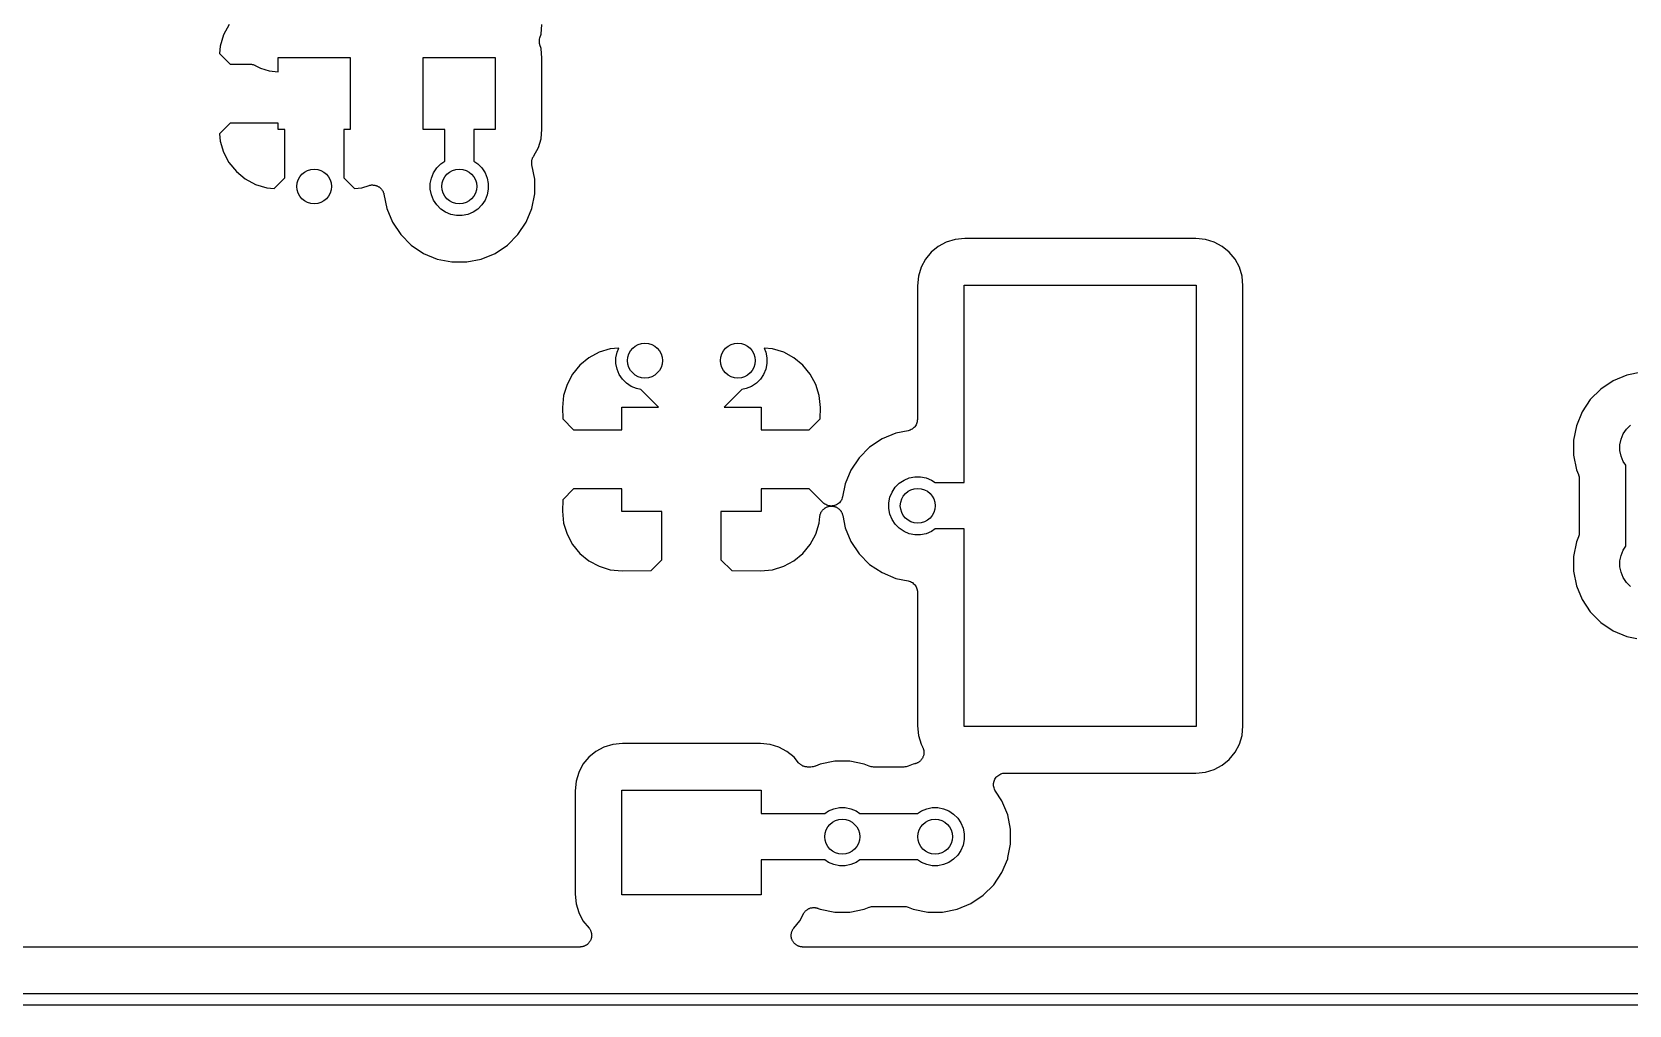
# Model space of a CAD drawing. Extents: x 4.8 to 7.88, y -6.14 to -3.94.
# Drawn here: x 5.78 to 6.322, y -6.144 to -5.814 of the extents above; entities that cross this region are included whole.
import ezdxf

# ---------------------------------------------------------------- set-up
doc = ezdxf.new("R2010")
doc.units = 0
doc.header["$MEASUREMENT"] = 0
doc.layers.add('BLACK', color=7, linetype='CONTINUOUS')

msp = doc.modelspace()

# ---------------------------------------------------------------- linework, layer by layer
at = {"layer": 'BLACK', "linetype": 'CONTINUOUS'}
for p, q in [((5.84709, -5.81124), (5.84521, -5.81475)), ((5.95292, -5.8145), (5.95324, -5.81122)), ((5.84407, -5.81852), (5.84382, -5.82101)), ((5.84521, -5.81475), (5.84407, -5.81852)), ((5.95238, -5.81654), (5.95239, -5.81652)), ((5.95238, -5.8169), (5.95238, -5.81654)), ((5.95238, -5.81726), (5.95238, -5.8169)), ((5.95238, -5.81729), (5.95238, -5.81726)), ((5.95238, -5.81731), (5.95238, -5.81729)), ((5.95245, -5.81766), (5.95238, -5.81731)), ((5.95239, -5.8165), (5.95246, -5.81614)), ((5.95239, -5.81652), (5.95239, -5.8165)), ((5.95252, -5.81802), (5.95245, -5.81766)), ((5.95246, -5.81614), (5.95253, -5.81579)), ((5.95253, -5.81806), (5.95252, -5.81802)), ((5.95253, -5.81579), (5.95292, -5.8145)), ((5.95253, -5.81807), (5.95253, -5.81806)), ((5.95253, -5.81806), (5.95253, -5.81806)), ((5.95253, -5.81806), (5.95253, -5.81806)), ((5.95292, -5.81935), (5.95253, -5.81807)), ((5.84382, -5.82101), (5.84746, -5.82465)), ((5.86378, -5.82724), (5.86378, -5.82244)), ((5.86378, -5.82244), (5.88819, -5.82244)), ((5.88819, -5.82244), (5.88819, -5.84685)), ((5.91299, -5.84685), (5.91299, -5.82244)), ((5.91299, -5.82244), (5.9374, -5.82244)), ((5.9374, -5.82244), (5.9374, -5.84685)), ((5.95324, -5.82263), (5.95292, -5.81935)), ((5.95324, -5.84666), (5.95324, -5.82263)), ((5.84746, -5.82465), (5.85413, -5.82465)), ((5.85413, -5.82465), (5.85419, -5.82465)), ((5.85419, -5.82465), (5.85436, -5.82466)), ((5.85436, -5.82466), (5.85453, -5.82467)), ((5.85453, -5.82467), (5.85474, -5.82471)), ((5.85474, -5.82471), (5.85495, -5.82473)), ((5.85495, -5.82473), (5.85511, -5.82478)), ((5.85511, -5.82478), (5.85528, -5.82482)), ((5.85528, -5.82482), (5.85548, -5.8249)), ((5.85548, -5.8249), (5.85569, -5.82496)), ((5.85569, -5.82496), (5.85583, -5.82505)), ((5.85583, -5.82505), (5.85599, -5.82511)), ((5.85599, -5.82511), (5.85772, -5.82604)), ((5.85772, -5.82604), (5.86069, -5.82694)), ((5.86069, -5.82694), (5.86378, -5.82724)), ((5.84746, -5.84465), (5.84382, -5.84828)), ((5.86378, -5.84465), (5.84746, -5.84465)), ((5.86378, -5.84685), (5.86378, -5.84465)), ((5.84382, -5.84828), (5.84407, -5.85077)), ((5.84407, -5.85077), (5.84521, -5.85454)), ((5.86598, -5.84685), (5.86378, -5.84685)), ((5.86598, -5.86317), (5.86598, -5.84685)), ((5.88819, -5.84685), (5.88598, -5.84685)), ((5.88598, -5.84685), (5.88598, -5.86317)), ((5.92028, -5.84685), (5.91299, -5.84685)), ((5.92028, -5.85759), (5.92028, -5.84685)), ((5.9374, -5.84685), (5.93012, -5.84685)), ((5.93012, -5.84685), (5.93012, -5.85759)), ((5.95202, -5.85291), (5.95292, -5.84994)), ((5.95292, -5.84994), (5.95324, -5.84666)), ((5.84521, -5.85454), (5.84707, -5.85802)), ((5.95001, -5.85669), (5.95007, -5.85648)), ((5.95007, -5.85648), (5.95015, -5.85633)), ((5.95015, -5.85633), (5.95022, -5.85617)), ((5.95022, -5.85617), (5.95034, -5.856)), ((5.95034, -5.856), (5.95044, -5.85581)), ((5.95044, -5.85581), (5.95052, -5.85572)), ((5.95052, -5.85572), (5.95202, -5.85291)), ((5.84707, -5.85802), (5.84957, -5.86106)), ((5.84957, -5.86106), (5.85261, -5.86356)), ((5.91573, -5.86327), (5.91647, -5.86148)), ((5.91647, -5.86148), (5.91755, -5.85987)), ((5.91755, -5.85987), (5.91892, -5.8585)), ((5.91892, -5.8585), (5.92028, -5.85759)), ((5.93012, -5.85759), (5.93147, -5.8585)), ((5.93147, -5.8585), (5.93284, -5.85987)), ((5.93284, -5.85987), (5.93392, -5.86148)), ((5.93392, -5.86148), (5.93466, -5.86327)), ((5.94975, -5.85798), (5.94977, -5.85781)), ((5.94977, -5.85819), (5.94975, -5.85798)), ((5.94977, -5.85764), (5.94981, -5.85743)), ((5.94977, -5.85781), (5.94977, -5.85764)), ((5.94977, -5.8584), (5.94977, -5.85819)), ((5.9498, -5.85857), (5.94977, -5.8584)), ((5.94982, -5.85875), (5.9498, -5.85857)), ((5.94981, -5.85743), (5.94984, -5.85722)), ((5.94983, -5.8588), (5.94982, -5.85875)), ((5.95079, -5.86362), (5.94983, -5.8588)), ((5.94984, -5.85722), (5.94989, -5.85705)), ((5.94989, -5.85705), (5.94992, -5.85688)), ((5.94992, -5.85688), (5.95001, -5.85669)), ((5.85261, -5.86356), (5.85609, -5.86542)), ((5.85609, -5.86542), (5.85986, -5.86656)), ((5.85986, -5.86656), (5.86235, -5.86681)), ((5.86235, -5.86681), (5.86598, -5.86317)), ((5.88598, -5.86317), (5.88962, -5.86681)), ((5.88962, -5.86681), (5.89211, -5.86656)), ((5.89211, -5.86656), (5.89463, -5.8658)), ((5.89463, -5.8658), (5.89468, -5.86578)), ((5.89468, -5.86578), (5.89486, -5.86575)), ((5.89486, -5.86575), (5.89503, -5.8657)), ((5.89503, -5.8657), (5.89524, -5.86568)), ((5.89524, -5.86568), (5.89544, -5.86564)), ((5.89544, -5.86564), (5.89562, -5.86564)), ((5.89562, -5.86564), (5.8958, -5.86563)), ((5.8958, -5.86563), (5.896, -5.86565)), ((5.896, -5.86565), (5.89621, -5.86565)), ((5.89621, -5.86565), (5.89638, -5.86569)), ((5.89638, -5.86569), (5.89656, -5.86571)), ((5.89656, -5.86571), (5.89676, -5.86577)), ((5.89676, -5.86577), (5.89696, -5.86581)), ((5.89696, -5.86581), (5.89712, -5.86588)), ((5.89712, -5.86588), (5.89729, -5.86593)), ((5.89729, -5.86593), (5.89748, -5.86603)), ((5.89748, -5.86603), (5.89766, -5.86611)), ((5.89766, -5.86611), (5.89781, -5.86621)), ((5.89781, -5.86621), (5.89797, -5.8663)), ((5.89797, -5.8663), (5.89813, -5.86643)), ((5.89813, -5.86643), (5.8983, -5.86655)), ((5.8983, -5.86655), (5.89842, -5.86667)), ((5.89842, -5.86667), (5.89856, -5.86679)), ((5.89856, -5.86679), (5.89869, -5.86695)), ((5.89869, -5.86695), (5.89884, -5.86709)), ((5.89884, -5.86709), (5.89894, -5.86724)), ((5.89894, -5.86724), (5.89905, -5.86738)), ((5.91535, -5.86517), (5.91573, -5.86327)), ((5.91535, -5.86711), (5.91535, -5.86517)), ((5.91573, -5.86901), (5.91535, -5.86711)), ((5.93466, -5.86327), (5.93504, -5.86517)), ((5.93504, -5.86711), (5.93466, -5.86901)), ((5.93504, -5.86517), (5.93504, -5.86711)), ((5.95079, -5.86866), (5.95079, -5.86362)), ((5.89905, -5.86738), (5.89915, -5.86756)), ((5.89915, -5.86756), (5.89926, -5.86774)), ((5.89926, -5.86774), (5.89933, -5.8679)), ((5.89933, -5.8679), (5.89941, -5.86806)), ((5.89941, -5.86806), (5.89947, -5.86826)), ((5.89947, -5.86826), (5.89955, -5.86845)), ((5.89955, -5.86845), (5.89958, -5.86862)), ((5.89958, -5.86862), (5.89963, -5.8688)), ((5.89963, -5.8688), (5.90059, -5.87361)), ((5.91647, -5.8708), (5.91573, -5.86901)), ((5.91755, -5.87242), (5.91647, -5.8708)), ((5.91892, -5.87379), (5.91755, -5.87242)), ((5.93284, -5.87242), (5.93147, -5.87379)), ((5.93392, -5.8708), (5.93284, -5.87242)), ((5.93466, -5.86901), (5.93392, -5.8708)), ((5.9498, -5.87361), (5.95079, -5.86866)), ((5.90059, -5.87361), (5.90252, -5.87826)), ((5.92053, -5.87486), (5.91892, -5.87379)), ((5.92233, -5.87561), (5.92053, -5.87486)), ((5.92423, -5.87598), (5.92233, -5.87561)), ((5.92617, -5.87598), (5.92423, -5.87598)), ((5.92807, -5.87561), (5.92617, -5.87598)), ((5.92986, -5.87486), (5.92807, -5.87561)), ((5.93147, -5.87379), (5.92986, -5.87486)), ((5.94787, -5.87826), (5.9498, -5.87361)), ((5.90252, -5.87826), (5.90532, -5.88245)), ((5.90532, -5.88245), (5.90888, -5.88602)), ((5.94151, -5.88602), (5.94507, -5.88245)), ((5.94507, -5.88245), (5.94787, -5.87826)), ((5.90888, -5.88602), (5.91308, -5.88882)), ((5.91308, -5.88882), (5.91773, -5.89075)), ((5.93266, -5.89075), (5.93732, -5.88882)), ((5.93732, -5.88882), (5.94151, -5.88602)), ((6.08527, -5.88842), (6.0833, -5.89081)), ((6.08767, -5.88645), (6.08527, -5.88842)), ((6.0904, -5.88499), (6.08767, -5.88645)), ((6.09337, -5.88409), (6.0904, -5.88499)), ((6.09665, -5.88376), (6.09337, -5.88409)), ((6.175, -5.88376), (6.09665, -5.88376)), ((6.17828, -5.88409), (6.175, -5.88376)), ((6.18125, -5.88499), (6.17828, -5.88409)), ((6.18399, -5.88645), (6.18125, -5.88499)), ((6.18639, -5.88842), (6.18399, -5.88645)), ((6.18835, -5.89081), (6.18639, -5.88842)), ((5.91773, -5.89075), (5.92268, -5.89173)), ((5.92268, -5.89173), (5.92772, -5.89173)), ((5.92772, -5.89173), (5.93266, -5.89075)), ((6.08184, -5.89355), (6.08094, -5.89652)), ((6.0833, -5.89081), (6.08184, -5.89355)), ((6.18982, -5.89355), (6.18835, -5.89081)), ((6.19072, -5.89652), (6.18982, -5.89355)), ((6.08094, -5.89652), (6.08061, -5.8998)), ((6.08061, -5.8998), (6.08061, -5.94511)), ((6.09646, -5.96654), (6.09646, -5.89961)), ((6.09646, -5.89961), (6.1752, -5.89961)), ((6.1752, -5.89961), (6.1752, -6.04921)), ((6.19104, -5.8998), (6.19072, -5.89652)), ((6.19104, -6.04902), (6.19104, -5.8998)), ((5.97639, -5.92123), (5.97262, -5.92238)), ((5.9793, -5.92095), (5.97639, -5.92123)), ((5.97872, -5.92233), (5.9793, -5.92095)), ((6.03148, -5.92123), (6.02858, -5.92095)), ((6.02858, -5.92095), (6.02915, -5.92233)), ((6.03525, -5.92238), (6.03148, -5.92123)), ((5.9661, -5.92673), (5.96361, -5.92978)), ((5.96915, -5.92423), (5.9661, -5.92673)), ((5.97262, -5.92238), (5.96915, -5.92423)), ((5.97835, -5.92423), (5.97872, -5.92233)), ((5.97835, -5.92617), (5.97835, -5.92423)), ((5.97872, -5.92807), (5.97835, -5.92617)), ((6.02915, -5.92233), (6.02953, -5.92423)), ((6.02953, -5.92617), (6.02915, -5.92807)), ((6.02953, -5.92423), (6.02953, -5.92617)), ((6.03872, -5.92423), (6.03525, -5.92238)), ((6.04177, -5.92673), (6.03872, -5.92423)), ((6.04427, -5.92978), (6.04177, -5.92673)), ((5.96361, -5.92978), (5.96175, -5.93325)), ((5.97947, -5.92986), (5.97872, -5.92807)), ((5.98054, -5.93147), (5.97947, -5.92986)), ((5.98191, -5.93284), (5.98054, -5.93147)), ((6.02733, -5.93147), (6.02596, -5.93284)), ((6.02841, -5.92986), (6.02733, -5.93147)), ((6.02915, -5.92807), (6.02841, -5.92986)), ((6.04613, -5.93325), (6.04427, -5.92978)), ((6.31662, -5.93205), (6.31243, -5.93485)), ((6.32128, -5.93012), (6.31662, -5.93205)), ((6.32622, -5.92913), (6.32128, -5.93012)), ((5.9606, -5.93702), (5.9602, -5.9411)), ((5.96175, -5.93325), (5.9606, -5.93702)), ((5.98353, -5.93392), (5.98191, -5.93284)), ((5.98532, -5.93466), (5.98353, -5.93392)), ((5.98682, -5.93496), (5.98532, -5.93466)), ((5.9928, -5.94094), (5.98682, -5.93496)), ((6.02106, -5.93496), (6.01507, -5.94094)), ((6.02256, -5.93466), (6.02106, -5.93496)), ((6.02435, -5.93392), (6.02256, -5.93466)), ((6.02596, -5.93284), (6.02435, -5.93392)), ((6.04727, -5.93702), (6.04613, -5.93325)), ((6.04767, -5.9411), (6.04727, -5.93702)), ((6.31243, -5.93485), (6.30886, -5.93841)), ((5.9602, -5.9411), (5.96028, -5.94495)), ((5.98031, -5.94866), (5.98031, -5.94094)), ((5.98031, -5.94094), (5.9928, -5.94094)), ((6.01507, -5.94094), (6.02756, -5.94094)), ((6.02756, -5.94094), (6.02756, -5.94866)), ((6.04759, -5.94495), (6.04767, -5.9411)), ((6.30606, -5.9426), (6.30413, -5.94726)), ((6.30886, -5.93841), (6.30606, -5.9426)), ((5.96028, -5.94495), (5.96399, -5.94866)), ((6.04388, -5.94866), (6.04759, -5.94495)), ((6.07851, -5.94857), (6.07818, -5.94874)), ((6.07883, -5.9484), (6.07851, -5.94857)), ((6.07884, -5.94839), (6.07883, -5.9484)), ((6.07886, -5.94838), (6.07884, -5.94839)), ((6.07914, -5.94815), (6.07886, -5.94838)), ((6.07943, -5.94792), (6.07914, -5.94815)), ((6.07944, -5.94791), (6.07943, -5.94792)), ((6.07945, -5.9479), (6.07944, -5.94791)), ((6.07969, -5.94761), (6.07945, -5.9479)), ((6.07992, -5.94733), (6.07969, -5.94761)), ((6.07993, -5.94732), (6.07992, -5.94733)), ((6.07994, -5.9473), (6.07993, -5.94732)), ((6.08012, -5.94698), (6.07994, -5.9473)), ((6.0803, -5.94666), (6.08012, -5.94698)), ((6.08031, -5.94663), (6.0803, -5.94664)), ((6.0803, -5.94664), (6.0803, -5.94666)), ((6.08041, -5.94628), (6.08031, -5.94663)), ((6.08053, -5.94592), (6.08041, -5.94628)), ((6.08057, -5.94553), (6.08053, -5.94589)), ((6.08053, -5.94589), (6.08053, -5.94591)), ((6.08053, -5.94591), (6.08053, -5.94592)), ((6.08061, -5.94516), (6.08057, -5.94553)), ((6.08061, -5.94511), (6.08061, -5.94513)), ((6.08061, -5.94513), (6.08061, -5.94513)), ((6.08061, -5.94513), (6.08061, -5.94513)), ((6.08061, -5.94513), (6.08061, -5.94516)), ((6.30413, -5.94726), (6.30315, -5.9522)), ((6.32002, -5.95006), (6.32109, -5.94845)), ((6.32109, -5.94845), (6.32247, -5.94708)), ((5.96399, -5.94866), (5.98031, -5.94866)), ((6.02756, -5.94866), (6.04388, -5.94866)), ((6.06859, -5.95173), (6.0644, -5.95453)), ((6.07324, -5.9498), (6.06859, -5.95173)), ((6.07744, -5.94897), (6.07324, -5.9498)), ((6.0778, -5.94886), (6.07744, -5.94897)), ((6.07815, -5.94876), (6.0778, -5.94886)), ((6.07816, -5.94875), (6.07815, -5.94876)), ((6.07818, -5.94874), (6.07816, -5.94875)), ((6.30315, -5.9522), (6.30315, -5.95724)), ((6.3189, -5.95376), (6.31928, -5.95185)), ((6.3189, -5.95569), (6.3189, -5.95376)), ((6.31928, -5.95185), (6.32002, -5.95006)), ((6.06083, -5.9581), (6.05803, -5.96229)), ((6.0644, -5.95453), (6.06083, -5.9581)), ((6.30315, -5.95724), (6.30413, -5.96219)), ((6.31928, -5.9576), (6.3189, -5.95569)), ((6.32002, -5.95939), (6.31928, -5.9576)), ((6.32087, -5.96066), (6.32002, -5.95939)), ((6.05803, -5.96229), (6.0561, -5.96695)), ((6.07784, -5.96495), (6.07974, -5.96457)), ((6.07974, -5.96457), (6.08168, -5.96457)), ((6.08168, -5.96457), (6.08358, -5.96495)), ((6.30413, -5.96219), (6.30482, -5.96384)), ((6.30482, -5.96384), (6.30482, -5.96385)), ((6.30482, -5.96385), (6.30482, -5.96385)), ((6.30482, -5.96385), (6.30482, -5.96385)), ((6.30482, -5.96385), (6.30484, -5.96389)), ((6.30484, -5.96389), (6.30494, -5.96424)), ((6.30494, -5.96424), (6.30504, -5.96459)), ((6.30504, -5.96459), (6.30505, -5.96461)), ((6.30505, -5.96461), (6.30505, -5.96463)), ((6.30505, -5.96463), (6.30508, -5.96499)), ((6.32087, -5.98816), (6.32087, -5.96066)), ((5.96399, -5.96866), (5.96028, -5.97237)), ((5.98031, -5.96866), (5.96399, -5.96866)), ((5.98031, -5.97638), (5.98031, -5.96866)), ((6.04388, -5.96866), (6.02756, -5.96866)), ((6.02756, -5.96866), (6.02756, -5.97638)), ((6.04858, -5.97336), (6.04388, -5.96866)), ((6.0561, -5.96695), (6.05523, -5.97135)), ((6.07124, -5.97154), (6.07199, -5.96975)), ((6.07199, -5.96975), (6.07306, -5.96814)), ((6.07306, -5.96814), (6.07443, -5.96676)), ((6.07443, -5.96676), (6.07605, -5.96569)), ((6.07605, -5.96569), (6.07784, -5.96495)), ((6.08358, -5.96495), (6.08537, -5.96569)), ((6.08537, -5.96569), (6.08664, -5.96654)), ((6.08664, -5.96654), (6.09646, -5.96654)), ((6.30508, -5.96499), (6.30512, -5.96535)), ((6.30512, -5.96535), (6.30512, -5.98347)), ((5.96028, -5.97237), (5.9602, -5.97622)), ((6.04853, -5.97579), (6.04865, -5.97564)), ((6.04888, -5.9736), (6.04858, -5.97336)), ((6.04865, -5.97564), (6.0488, -5.97552)), ((6.0488, -5.97552), (6.04894, -5.97539)), ((6.04916, -5.97384), (6.04888, -5.9736)), ((6.04894, -5.97539), (6.0491, -5.97528)), ((6.0491, -5.97528), (6.04925, -5.97516)), ((6.04917, -5.97384), (6.04916, -5.97384)), ((6.04917, -5.97385), (6.04917, -5.97384)), ((6.04951, -5.97403), (6.04917, -5.97385)), ((6.04925, -5.97516), (6.04942, -5.97507)), ((6.04942, -5.97507), (6.04958, -5.97497)), ((6.04984, -5.97421), (6.04951, -5.97403)), ((6.04958, -5.97497), (6.04976, -5.97489)), ((6.04976, -5.97489), (6.04993, -5.97481)), ((6.04985, -5.97421), (6.04984, -5.97421)), ((6.04984, -5.97421), (6.04984, -5.97421)), ((6.05021, -5.97432), (6.04985, -5.97421)), ((6.04993, -5.97481), (6.05012, -5.97475)), ((6.05012, -5.97475), (6.0503, -5.97468)), ((6.05057, -5.97443), (6.05021, -5.97432)), ((6.0503, -5.97468), (6.05048, -5.97464)), ((6.05048, -5.97464), (6.05067, -5.97459)), ((6.05058, -5.97443), (6.05057, -5.97443)), ((6.05059, -5.97444), (6.05058, -5.97443)), ((6.05096, -5.97447), (6.05059, -5.97444)), ((6.05067, -5.97459), (6.05086, -5.97457)), ((6.05086, -5.97457), (6.05105, -5.97453)), ((6.05133, -5.97451), (6.05096, -5.97447)), ((6.05105, -5.97453), (6.05124, -5.97454)), ((6.05124, -5.97454), (6.05143, -5.97452)), ((6.05134, -5.97451), (6.05133, -5.97451)), ((6.05135, -5.97451), (6.05134, -5.97451)), ((6.05172, -5.97448), (6.05135, -5.97451)), ((6.05143, -5.97452), (6.05163, -5.97454)), ((6.05163, -5.97454), (6.05182, -5.97454)), ((6.0521, -5.97445), (6.05172, -5.97448)), ((6.05182, -5.97454), (6.05201, -5.97458)), ((6.05201, -5.97458), (6.0522, -5.9746)), ((6.05211, -5.97444), (6.0521, -5.97445)), ((6.05212, -5.97444), (6.05211, -5.97444)), ((6.05248, -5.97433), (6.05212, -5.97444)), ((6.0522, -5.9746), (6.05238, -5.97466)), ((6.05238, -5.97466), (6.05257, -5.97469)), ((6.05284, -5.97423), (6.05248, -5.97433)), ((6.05257, -5.97469), (6.05275, -5.97477)), ((6.05275, -5.97477), (6.05293, -5.97482)), ((6.05285, -5.97422), (6.05284, -5.97423)), ((6.05284, -5.97423), (6.05284, -5.97423)), ((6.05319, -5.97405), (6.05285, -5.97422)), ((6.05293, -5.97482), (6.0531, -5.97492)), ((6.0531, -5.97492), (6.05328, -5.97499)), ((6.05352, -5.97387), (6.05319, -5.97405)), ((6.05328, -5.97499), (6.05344, -5.9751)), ((6.05344, -5.9751), (6.05361, -5.97519)), ((6.05353, -5.97386), (6.05352, -5.97387)), ((6.05352, -5.97387), (6.05352, -5.97387)), ((6.05383, -5.97362), (6.05353, -5.97386)), ((6.05361, -5.97519), (6.05376, -5.97531)), ((6.05376, -5.97531), (6.05392, -5.97542)), ((6.05412, -5.97339), (6.05383, -5.97362)), ((6.05392, -5.97542), (6.05405, -5.97556)), ((6.05405, -5.97556), (6.0542, -5.97568)), ((6.05413, -5.97338), (6.05412, -5.97339)), ((6.05412, -5.97339), (6.05412, -5.97339)), ((6.05437, -5.97309), (6.05413, -5.97338)), ((6.0542, -5.97568), (6.05432, -5.97583)), ((6.05461, -5.9728), (6.05437, -5.97309)), ((6.05462, -5.9728), (6.05461, -5.9728)), ((6.0548, -5.97246), (6.05462, -5.97279)), ((6.05462, -5.97279), (6.05462, -5.9728)), ((6.05498, -5.97213), (6.0548, -5.97246)), ((6.05499, -5.97212), (6.05498, -5.97212)), ((6.05498, -5.97212), (6.05498, -5.97213)), ((6.0551, -5.97175), (6.05499, -5.97212)), ((6.05522, -5.9714), (6.0551, -5.97175)), ((6.05523, -5.97135), (6.05522, -5.97138)), ((6.05522, -5.97138), (6.05522, -5.97138)), ((6.05522, -5.97138), (6.05522, -5.97138)), ((6.05522, -5.97138), (6.05522, -5.9714)), ((6.07087, -5.97344), (6.07124, -5.97154)), ((6.07087, -5.97538), (6.07087, -5.97344)), ((6.07124, -5.97728), (6.07087, -5.97538)), ((5.9602, -5.97622), (5.9606, -5.9803)), ((5.9606, -5.9803), (5.96175, -5.98407)), ((5.99394, -5.97638), (5.98031, -5.97638)), ((5.99394, -5.9927), (5.99394, -5.97638)), ((6.02756, -5.97638), (6.01394, -5.97638)), ((6.01394, -5.97638), (6.01394, -5.9927)), ((6.04613, -5.98407), (6.04727, -5.9803)), ((6.04727, -5.9803), (6.04749, -5.97807)), ((6.04749, -5.97807), (6.0475, -5.97801)), ((6.0475, -5.97801), (6.04753, -5.97783)), ((6.04753, -5.97783), (6.04756, -5.97764)), ((6.04756, -5.97764), (6.04761, -5.97745)), ((6.04761, -5.97745), (6.04766, -5.97726)), ((6.04766, -5.97726), (6.04773, -5.97709)), ((6.04773, -5.97709), (6.04779, -5.97691)), ((6.04779, -5.97691), (6.04788, -5.97674)), ((6.04788, -5.97674), (6.04796, -5.97656)), ((6.04796, -5.97656), (6.04807, -5.9764)), ((6.04807, -5.9764), (6.04816, -5.97623)), ((6.04816, -5.97623), (6.04828, -5.97608)), ((6.04828, -5.97608), (6.04839, -5.97592)), ((6.04839, -5.97592), (6.04853, -5.97579)), ((6.05432, -5.97583), (6.05446, -5.97597)), ((6.05446, -5.97597), (6.05456, -5.97613)), ((6.05456, -5.97613), (6.05468, -5.97627)), ((6.05468, -5.97627), (6.05478, -5.97645)), ((6.05478, -5.97645), (6.05488, -5.97661)), ((6.05488, -5.97661), (6.05496, -5.97678)), ((6.05496, -5.97678), (6.05505, -5.97695)), ((6.05505, -5.97695), (6.0551, -5.97714)), ((6.0551, -5.97714), (6.05518, -5.97732)), ((6.05518, -5.97732), (6.05521, -5.9775)), ((6.05521, -5.9775), (6.05527, -5.97769)), ((6.05527, -5.97769), (6.0561, -5.98187)), ((6.07199, -5.97907), (6.07124, -5.97728)), ((6.07306, -5.98068), (6.07199, -5.97907)), ((6.07443, -5.98205), (6.07306, -5.98068)), ((5.96175, -5.98407), (5.96361, -5.98754)), ((6.04427, -5.98754), (6.04613, -5.98407)), ((6.0561, -5.98187), (6.05803, -5.98653)), ((6.05803, -5.98653), (6.06083, -5.99072)), ((6.07605, -5.98313), (6.07443, -5.98205)), ((6.07784, -5.98387), (6.07605, -5.98313)), ((6.07974, -5.98425), (6.07784, -5.98387)), ((6.08168, -5.98425), (6.07974, -5.98425)), ((6.08358, -5.98387), (6.08168, -5.98425)), ((6.08537, -5.98313), (6.08358, -5.98387)), ((6.08664, -5.98228), (6.08537, -5.98313)), ((6.09646, -5.98228), (6.08664, -5.98228)), ((6.09646, -6.04921), (6.09646, -5.98228)), ((6.30482, -5.98498), (6.30413, -5.98663)), ((6.30492, -5.98463), (6.30482, -5.98498)), ((6.30503, -5.98429), (6.30492, -5.98463)), ((6.30504, -5.98424), (6.30503, -5.98426)), ((6.30503, -5.98426), (6.30503, -5.98429)), ((6.30508, -5.98388), (6.30504, -5.98424)), ((6.30512, -5.98352), (6.30508, -5.98388)), ((6.30512, -5.98347), (6.30512, -5.98348)), ((6.30512, -5.98348), (6.30512, -5.98348)), ((6.30512, -5.98348), (6.30512, -5.98348)), ((6.30512, -5.98348), (6.30512, -5.98352)), ((5.96361, -5.98754), (5.9661, -5.99059)), ((5.9661, -5.99059), (5.96915, -5.99309)), ((6.03872, -5.99309), (6.04177, -5.99059)), ((6.04177, -5.99059), (6.04427, -5.98754)), ((6.06083, -5.99072), (6.0644, -5.99429)), ((6.30413, -5.98663), (6.30315, -5.99157)), ((6.30315, -5.99157), (6.30315, -5.99661)), ((6.3189, -5.99313), (6.31928, -5.99122)), ((6.31928, -5.99122), (6.32002, -5.98943)), ((6.32002, -5.98943), (6.32087, -5.98816)), ((5.96915, -5.99309), (5.97262, -5.99494)), ((5.97262, -5.99494), (5.97639, -5.99609)), ((5.97639, -5.99609), (5.98049, -5.99649)), ((5.98049, -5.99649), (5.99024, -5.99639)), ((5.99024, -5.99639), (5.99394, -5.9927)), ((6.01394, -5.9927), (6.01763, -5.99639)), ((6.01763, -5.99639), (6.02739, -5.99649)), ((6.02739, -5.99649), (6.03148, -5.99609)), ((6.03148, -5.99609), (6.03525, -5.99494)), ((6.03525, -5.99494), (6.03872, -5.99309)), ((6.0644, -5.99429), (6.06859, -5.99709)), ((6.06859, -5.99709), (6.07324, -5.99902)), ((6.30315, -5.99661), (6.30413, -6.00156)), ((6.3189, -5.99506), (6.3189, -5.99313)), ((6.31928, -5.99697), (6.3189, -5.99506)), ((6.32002, -5.99876), (6.31928, -5.99697)), ((6.07324, -5.99902), (6.07744, -5.99985)), ((6.07744, -5.99985), (6.07747, -5.99986)), ((6.07747, -5.99986), (6.07747, -5.99986)), ((6.07747, -5.99986), (6.07747, -5.99986)), ((6.07747, -5.99986), (6.0775, -5.99986)), ((6.0775, -5.99986), (6.07785, -5.99997)), ((6.07785, -5.99997), (6.0782, -6.00008)), ((6.0782, -6.00008), (6.07822, -6.00009)), ((6.07822, -6.00009), (6.07823, -6.0001)), ((6.07823, -6.0001), (6.07855, -6.00027)), ((6.07855, -6.00027), (6.07888, -6.00045)), ((6.07888, -6.00045), (6.07889, -6.00046)), ((6.07889, -6.00046), (6.0789, -6.00047)), ((6.0789, -6.00047), (6.07919, -6.00071)), ((6.07919, -6.00071), (6.07947, -6.00094)), ((6.07947, -6.00094), (6.07948, -6.00095)), ((6.07948, -6.00095), (6.07949, -6.00096)), ((6.07949, -6.00096), (6.07972, -6.00125)), ((6.07972, -6.00125), (6.07996, -6.00153)), ((6.07996, -6.00153), (6.07996, -6.00155)), ((6.07996, -6.00155), (6.07997, -6.00156)), ((6.07997, -6.00156), (6.08014, -6.00188)), ((6.08014, -6.00188), (6.08032, -6.00221)), ((6.08032, -6.00221), (6.08032, -6.00223)), ((6.08032, -6.00223), (6.08033, -6.00224)), ((6.08033, -6.00224), (6.08043, -6.00259)), ((6.08043, -6.00259), (6.08054, -6.00295)), ((6.30413, -6.00156), (6.30606, -6.00622)), ((6.32109, -6.00037), (6.32002, -5.99876)), ((6.32247, -6.00174), (6.32109, -6.00037)), ((6.08054, -6.00295), (6.08054, -6.00296)), ((6.08054, -6.00296), (6.08054, -6.00298)), ((6.08054, -6.00298), (6.08058, -6.00334)), ((6.08058, -6.00334), (6.08061, -6.00371)), ((6.08061, -6.00371), (6.08061, -6.04902)), ((6.30606, -6.00622), (6.30886, -6.01041)), ((6.30886, -6.01041), (6.31243, -6.01397)), ((6.31243, -6.01397), (6.31662, -6.01677)), ((6.31662, -6.01677), (6.32128, -6.0187)), ((6.32128, -6.0187), (6.32464, -6.01937)), ((6.08061, -6.04902), (6.08094, -6.0523)), ((6.1752, -6.04921), (6.09646, -6.04921)), ((6.19072, -6.0523), (6.19104, -6.04902)), ((5.97426, -6.05625), (5.97152, -6.05771)), ((5.97723, -6.05535), (5.97426, -6.05625)), ((5.98051, -6.05502), (5.97723, -6.05535)), ((6.02737, -6.05502), (5.98051, -6.05502)), ((6.03065, -6.05535), (6.02737, -6.05502)), ((6.03361, -6.05625), (6.03065, -6.05535)), ((6.03635, -6.05771), (6.03361, -6.05625)), ((6.08094, -6.0523), (6.08184, -6.05527)), ((6.08184, -6.05527), (6.08233, -6.05619)), ((6.08233, -6.05619), (6.08236, -6.05624)), ((6.08236, -6.05624), (6.08242, -6.05641)), ((6.08242, -6.05641), (6.08251, -6.05657)), ((6.08251, -6.05657), (6.08257, -6.05677)), ((6.08257, -6.05677), (6.08264, -6.05696)), ((6.08264, -6.05696), (6.08268, -6.05714)), ((6.18835, -6.058), (6.18982, -6.05527)), ((6.18982, -6.05527), (6.19072, -6.0523)), ((5.96716, -6.06207), (5.9657, -6.06481)), ((5.96913, -6.05968), (5.96716, -6.06207)), ((5.97152, -6.05771), (5.96913, -6.05968)), ((6.03875, -6.05968), (6.03635, -6.05771)), ((6.04029, -6.06155), (6.03875, -6.05968)), ((6.04041, -6.06168), (6.04029, -6.06155)), ((6.04052, -6.06181), (6.04041, -6.06168)), ((6.04068, -6.06195), (6.04052, -6.06181)), ((6.04083, -6.0621), (6.04068, -6.06195)), ((6.04097, -6.06219), (6.04083, -6.0621)), ((6.04111, -6.0623), (6.04097, -6.06219)), ((6.04129, -6.06241), (6.04111, -6.0623)), ((6.04765, -6.06201), (6.046, -6.06269)), ((6.0526, -6.06102), (6.04765, -6.06201)), ((6.05764, -6.06102), (6.0526, -6.06102)), ((6.06258, -6.06201), (6.05764, -6.06102)), ((6.06424, -6.06269), (6.06258, -6.06201)), ((6.07915, -6.06201), (6.07749, -6.06269)), ((6.07963, -6.06191), (6.07915, -6.06201)), ((6.0798, -6.06186), (6.07963, -6.06191)), ((6.07998, -6.06182), (6.0798, -6.06186)), ((6.08017, -6.06175), (6.07998, -6.06182)), ((6.08036, -6.06169), (6.08017, -6.06175)), ((6.08052, -6.0616), (6.08036, -6.06169)), ((6.08069, -6.06154), (6.08052, -6.0616)), ((6.08086, -6.06142), (6.08069, -6.06154)), ((6.08104, -6.06133), (6.08086, -6.06142)), ((6.08118, -6.06121), (6.08104, -6.06133)), ((6.08133, -6.06111), (6.08118, -6.06121)), ((6.08148, -6.06097), (6.08133, -6.06111)), ((6.08164, -6.06084), (6.08148, -6.06097)), ((6.08175, -6.0607), (6.08164, -6.06084)), ((6.08188, -6.06057), (6.08175, -6.0607)), ((6.082, -6.06041), (6.08188, -6.06057)), ((6.08213, -6.06025), (6.082, -6.06041)), ((6.08221, -6.06009), (6.08213, -6.06025)), ((6.08231, -6.05994), (6.08221, -6.06009)), ((6.08239, -6.05975), (6.08231, -6.05994)), ((6.08249, -6.05957), (6.08239, -6.05975)), ((6.08254, -6.0594), (6.08249, -6.05957)), ((6.08262, -6.05923), (6.08254, -6.0594)), ((6.08266, -6.05903), (6.08262, -6.05923)), ((6.08272, -6.05884), (6.08266, -6.05903)), ((6.08268, -6.05714), (6.08273, -6.05731)), ((6.08274, -6.05866), (6.08272, -6.05884)), ((6.08273, -6.05731), (6.08275, -6.05751)), ((6.08277, -6.05848), (6.08274, -6.05866)), ((6.08275, -6.05751), (6.08278, -6.05771)), ((6.08278, -6.05828), (6.08277, -6.05848)), ((6.08278, -6.05771), (6.08278, -6.05789)), ((6.08278, -6.05789), (6.0828, -6.05807)), ((6.0828, -6.05807), (6.08278, -6.05828)), ((6.18125, -6.06383), (6.18399, -6.06237)), ((6.18399, -6.06237), (6.18639, -6.0604)), ((6.18639, -6.0604), (6.18835, -6.058)), ((5.96479, -6.06778), (5.96447, -6.07106)), ((5.9657, -6.06481), (5.96479, -6.06778)), ((6.04147, -6.06252), (6.04129, -6.06241)), ((6.04163, -6.06259), (6.04147, -6.06252)), ((6.04178, -6.06267), (6.04163, -6.06259)), ((6.04198, -6.06274), (6.04178, -6.06267)), ((6.04218, -6.06282), (6.04198, -6.06274)), ((6.04235, -6.06285), (6.04218, -6.06282)), ((6.04251, -6.06291), (6.04235, -6.06285)), ((6.04272, -6.06293), (6.04251, -6.06291)), ((6.04293, -6.06297), (6.04272, -6.06293)), ((6.0431, -6.06297), (6.04293, -6.06297)), ((6.04328, -6.06299), (6.0431, -6.06297)), ((6.04333, -6.06299), (6.04328, -6.06299)), ((6.04449, -6.06299), (6.04333, -6.06299)), ((6.04485, -6.06296), (6.04449, -6.06299)), ((6.04521, -6.06293), (6.04485, -6.06296)), ((6.04523, -6.06292), (6.04521, -6.06293)), ((6.04526, -6.06292), (6.04523, -6.06292)), ((6.0456, -6.06281), (6.04526, -6.06292)), ((6.04595, -6.06271), (6.0456, -6.06281)), ((6.04599, -6.0627), (6.04595, -6.06271)), ((6.046, -6.06269), (6.04599, -6.06269)), ((6.04599, -6.06269), (6.04599, -6.0627)), ((6.04599, -6.0627), (6.04599, -6.0627)), ((6.06458, -6.0628), (6.06424, -6.06269)), ((6.06493, -6.06291), (6.06458, -6.0628)), ((6.06495, -6.06291), (6.06493, -6.06291)), ((6.06497, -6.06292), (6.06495, -6.06291)), ((6.06533, -6.06295), (6.06497, -6.06292)), ((6.06569, -6.06299), (6.06533, -6.06295)), ((6.06574, -6.06299), (6.06569, -6.06299)), ((6.07599, -6.06299), (6.06574, -6.06299)), ((6.06574, -6.06299), (6.06574, -6.06299)), ((6.06574, -6.06299), (6.06574, -6.06299)), ((6.06574, -6.06299), (6.06574, -6.06299)), ((6.07635, -6.06296), (6.07599, -6.06299)), ((6.07671, -6.06293), (6.07635, -6.06296)), ((6.07673, -6.06292), (6.07671, -6.06293)), ((6.07675, -6.06292), (6.07673, -6.06292)), ((6.0771, -6.06281), (6.07675, -6.06292)), ((6.07744, -6.06271), (6.0771, -6.06281)), ((6.07749, -6.0627), (6.07744, -6.06271)), ((6.07749, -6.06269), (6.07749, -6.06269)), ((6.07749, -6.06269), (6.07749, -6.0627)), ((6.07749, -6.0627), (6.07749, -6.0627)), ((6.10661, -6.06783), (6.10672, -6.06747)), ((6.10672, -6.06747), (6.10673, -6.06746)), ((6.10673, -6.06745), (6.10691, -6.06712)), ((6.10673, -6.06746), (6.10673, -6.06745)), ((6.10691, -6.06712), (6.10709, -6.06679)), ((6.10709, -6.06679), (6.10709, -6.06678)), ((6.10709, -6.06678), (6.1071, -6.06678)), ((6.1071, -6.06678), (6.10734, -6.06648)), ((6.10734, -6.06648), (6.10758, -6.0662)), ((6.10758, -6.0662), (6.10758, -6.06619)), ((6.10758, -6.06619), (6.10759, -6.06619)), ((6.10759, -6.06619), (6.10788, -6.06595)), ((6.10788, -6.06595), (6.10817, -6.06571)), ((6.10817, -6.06571), (6.10818, -6.06571)), ((6.10818, -6.06571), (6.10819, -6.0657)), ((6.10819, -6.0657), (6.10852, -6.06553)), ((6.10852, -6.06553), (6.10885, -6.06535)), ((6.10885, -6.06535), (6.10886, -6.06535)), ((6.10886, -6.06535), (6.10887, -6.06535)), ((6.10887, -6.06535), (6.10923, -6.06524)), ((6.10923, -6.06524), (6.10959, -6.06513)), ((6.10959, -6.06513), (6.1096, -6.06513)), ((6.1096, -6.06513), (6.10997, -6.06509)), ((6.1096, -6.06513), (6.1096, -6.06513)), ((6.10997, -6.06509), (6.11035, -6.06506)), ((6.11035, -6.06506), (6.175, -6.06506)), ((6.175, -6.06506), (6.17828, -6.06473)), ((6.17828, -6.06473), (6.18125, -6.06383)), ((5.96447, -6.07106), (5.96447, -6.10611)), ((5.98031, -6.1063), (5.98031, -6.07087)), ((5.98031, -6.07087), (6.02756, -6.07087)), ((6.02756, -6.07087), (6.02756, -6.07874)), ((6.10642, -6.06895), (6.10646, -6.06858)), ((6.10642, -6.06896), (6.10642, -6.06895)), ((6.10642, -6.06897), (6.10642, -6.06896)), ((6.10645, -6.06934), (6.10642, -6.06897)), ((6.10648, -6.06971), (6.10645, -6.06934)), ((6.10646, -6.06858), (6.1065, -6.0682)), ((6.10648, -6.06972), (6.10648, -6.06971)), ((6.10649, -6.06973), (6.10648, -6.06972)), ((6.10659, -6.07009), (6.10649, -6.06973)), ((6.1065, -6.06818), (6.10661, -6.06783)), ((6.1065, -6.06819), (6.1065, -6.06818)), ((6.1065, -6.0682), (6.1065, -6.06819)), ((6.1067, -6.07045), (6.10659, -6.07009)), ((6.1067, -6.07046), (6.1067, -6.07045)), ((6.1067, -6.07047), (6.1067, -6.07046)), ((6.10688, -6.0708), (6.1067, -6.07047)), ((6.10705, -6.07113), (6.10688, -6.0708)), ((6.10706, -6.07115), (6.10705, -6.07113)), ((6.10708, -6.07118), (6.10706, -6.07115)), ((6.10706, -6.07115), (6.10706, -6.07115)), ((6.10706, -6.07115), (6.10706, -6.07115)), ((6.10929, -6.07449), (6.10708, -6.07118)), ((6.04919, -6.07874), (6.05046, -6.07789)), ((6.05046, -6.07789), (6.05225, -6.07715)), ((6.05225, -6.07715), (6.05415, -6.07677)), ((6.05415, -6.07677), (6.05609, -6.07677)), ((6.05609, -6.07677), (6.05799, -6.07715)), ((6.05799, -6.07715), (6.05978, -6.07789)), ((6.05978, -6.07789), (6.06105, -6.07874)), ((6.08068, -6.07874), (6.08195, -6.07789)), ((6.08195, -6.07789), (6.08374, -6.07715)), ((6.08374, -6.07715), (6.08564, -6.07677)), ((6.08564, -6.07677), (6.08758, -6.07677)), ((6.08758, -6.07677), (6.08949, -6.07715)), ((6.08949, -6.07715), (6.09128, -6.07789)), ((6.09128, -6.07789), (6.09289, -6.07897)), ((6.11122, -6.07915), (6.10929, -6.07449)), ((6.02756, -6.07874), (6.04919, -6.07874)), ((6.06105, -6.07874), (6.08068, -6.07874)), ((6.09289, -6.07897), (6.09426, -6.08034)), ((6.09426, -6.08034), (6.09534, -6.08195)), ((6.09534, -6.08195), (6.09608, -6.08374)), ((6.09608, -6.08374), (6.09646, -6.08564)), ((6.1122, -6.08409), (6.11122, -6.07915)), ((6.09646, -6.08758), (6.09608, -6.08949)), ((6.09646, -6.08564), (6.09646, -6.08758)), ((6.11129, -6.09372), (6.1122, -6.08913)), ((6.1122, -6.08913), (6.1122, -6.08409)), ((6.04919, -6.09449), (6.02756, -6.09449)), ((6.02756, -6.09449), (6.02756, -6.1063)), ((6.05046, -6.09534), (6.04919, -6.09449)), ((6.06105, -6.09449), (6.05978, -6.09534)), ((6.08068, -6.09449), (6.06105, -6.09449)), ((6.08195, -6.09534), (6.08068, -6.09449)), ((6.09289, -6.09426), (6.09128, -6.09534)), ((6.09426, -6.09289), (6.09289, -6.09426)), ((6.09534, -6.09128), (6.09426, -6.09289)), ((6.09608, -6.08949), (6.09534, -6.09128)), ((6.10929, -6.09874), (6.11122, -6.09408)), ((6.11122, -6.09408), (6.11129, -6.09372)), ((6.11129, -6.09372), (6.11129, -6.09372)), ((6.05225, -6.09608), (6.05046, -6.09534)), ((6.05415, -6.09646), (6.05225, -6.09608)), ((6.05609, -6.09646), (6.05415, -6.09646)), ((6.05799, -6.09608), (6.05609, -6.09646)), ((6.05978, -6.09534), (6.05799, -6.09608)), ((6.08374, -6.09608), (6.08195, -6.09534)), ((6.08564, -6.09646), (6.08374, -6.09608)), ((6.08758, -6.09646), (6.08564, -6.09646)), ((6.08949, -6.09608), (6.08758, -6.09646)), ((6.09128, -6.09534), (6.08949, -6.09608)), ((6.10649, -6.10293), (6.10929, -6.09874)), ((6.10293, -6.10649), (6.10649, -6.10293)), ((5.96447, -6.10611), (5.96479, -6.10939)), ((5.96479, -6.10939), (5.9657, -6.11235)), ((6.02756, -6.1063), (5.98031, -6.1063)), ((6.04347, -6.11119), (6.04364, -6.11108)), ((6.04364, -6.11108), (6.04381, -6.11101)), ((6.04381, -6.11101), (6.04396, -6.11093)), ((6.04396, -6.11093), (6.04416, -6.11087)), ((6.04416, -6.11087), (6.04435, -6.11079)), ((6.04435, -6.11079), (6.04453, -6.11076)), ((6.04453, -6.11076), (6.0447, -6.11071)), ((6.0447, -6.11071), (6.04491, -6.11069)), ((6.04491, -6.11069), (6.04511, -6.11065)), ((6.04511, -6.11065), (6.04529, -6.11065)), ((6.04529, -6.11065), (6.04546, -6.11064)), ((6.04546, -6.11064), (6.04567, -6.11066)), ((6.04567, -6.11066), (6.04588, -6.11066)), ((6.04588, -6.11066), (6.04605, -6.11069)), ((6.04605, -6.11069), (6.04623, -6.11071)), ((6.04623, -6.11071), (6.04643, -6.11077)), ((6.04643, -6.11077), (6.04663, -6.11081)), ((6.04663, -6.11081), (6.04679, -6.11088)), ((6.04679, -6.11088), (6.04696, -6.11094)), ((6.04696, -6.11094), (6.04765, -6.11122)), ((6.06258, -6.11122), (6.06424, -6.11054)), ((6.06424, -6.11053), (6.06429, -6.11052)), ((6.06424, -6.11054), (6.06424, -6.11053)), ((6.06424, -6.11053), (6.06424, -6.11053)), ((6.06424, -6.11053), (6.06424, -6.11053)), ((6.06429, -6.11052), (6.06463, -6.11042)), ((6.06463, -6.11042), (6.06498, -6.11031)), ((6.06498, -6.11031), (6.065, -6.11031)), ((6.065, -6.11031), (6.06503, -6.1103)), ((6.06503, -6.1103), (6.06539, -6.11027)), ((6.06539, -6.11027), (6.06574, -6.11024)), ((6.06574, -6.11024), (6.07599, -6.11024)), ((6.07599, -6.11024), (6.07599, -6.11024)), ((6.07599, -6.11024), (6.076, -6.11024)), ((6.076, -6.11024), (6.076, -6.11024)), ((6.076, -6.11024), (6.07604, -6.11024)), ((6.07604, -6.11024), (6.0764, -6.11028)), ((6.0764, -6.11028), (6.07676, -6.11031)), ((6.07676, -6.11031), (6.07678, -6.11032)), ((6.07678, -6.11032), (6.07681, -6.11032)), ((6.07681, -6.11032), (6.07715, -6.11043)), ((6.07715, -6.11043), (6.07749, -6.11054)), ((6.07749, -6.11054), (6.07915, -6.11122)), ((6.09408, -6.11122), (6.09874, -6.10929)), ((6.09874, -6.10929), (6.10293, -6.10649)), ((5.9657, -6.11235), (5.96716, -6.11509)), ((5.96716, -6.11509), (5.9692, -6.11758)), ((6.03867, -6.11758), (6.04072, -6.11509)), ((6.04072, -6.11509), (6.04199, -6.11272)), ((6.04199, -6.11272), (6.04201, -6.11267)), ((6.04201, -6.11267), (6.04211, -6.11252)), ((6.04211, -6.11252), (6.0422, -6.11237)), ((6.0422, -6.11237), (6.04233, -6.11221)), ((6.04233, -6.11221), (6.04245, -6.11204)), ((6.04245, -6.11204), (6.04257, -6.11191)), ((6.04257, -6.11191), (6.04269, -6.11177)), ((6.04269, -6.11177), (6.04285, -6.11164)), ((6.04285, -6.11164), (6.043, -6.1115)), ((6.043, -6.1115), (6.04315, -6.1114)), ((6.04315, -6.1114), (6.04328, -6.11129)), ((6.04328, -6.11129), (6.04347, -6.11119)), ((6.04765, -6.11122), (6.0526, -6.1122)), ((6.0526, -6.1122), (6.05764, -6.1122)), ((6.05764, -6.1122), (6.06258, -6.11122)), ((6.07915, -6.11122), (6.08409, -6.1122)), ((6.08409, -6.1122), (6.08913, -6.1122)), ((6.08913, -6.1122), (6.09408, -6.11122)), ((5.9692, -6.11758), (5.96924, -6.11762)), ((5.96924, -6.11762), (5.96934, -6.11778)), ((5.96934, -6.11778), (5.96945, -6.11792)), ((5.96945, -6.11792), (5.96955, -6.1181)), ((5.96961, -6.12196), (5.96951, -6.12212)), ((5.96955, -6.1181), (5.96965, -6.11827)), ((5.96969, -6.12178), (5.96961, -6.12196)), ((5.96965, -6.11827), (5.96972, -6.11844)), ((5.96979, -6.1216), (5.96969, -6.12178)), ((5.96972, -6.11844), (5.96981, -6.1186)), ((5.96984, -6.12143), (5.96979, -6.1216)), ((5.96981, -6.1186), (5.96986, -6.1188)), ((5.96991, -6.12126), (5.96984, -6.12143)), ((5.96986, -6.1188), (5.96994, -6.11898)), ((5.96996, -6.12106), (5.96991, -6.12126)), ((5.96994, -6.11898), (5.96997, -6.11916)), ((5.97001, -6.12087), (5.96996, -6.12106)), ((5.96997, -6.11916), (5.97003, -6.11934)), ((5.97003, -6.12069), (5.97001, -6.12087)), ((5.97003, -6.11934), (5.97004, -6.11954)), ((5.97007, -6.12051), (5.97003, -6.12069)), ((5.97004, -6.11954), (5.97008, -6.11974)), ((5.9701, -6.12011), (5.97007, -6.12031)), ((5.97007, -6.12031), (5.97007, -6.12051)), ((5.97008, -6.11974), (5.97008, -6.11992)), ((5.97008, -6.11992), (5.9701, -6.12011)), ((6.03778, -6.12005), (6.0378, -6.11987)), ((6.0378, -6.12025), (6.03778, -6.12005)), ((6.0378, -6.11968), (6.03784, -6.11949)), ((6.0378, -6.11987), (6.0378, -6.11968)), ((6.0378, -6.12045), (6.0378, -6.12025)), ((6.03783, -6.12063), (6.0378, -6.12045)), ((6.03785, -6.12082), (6.03783, -6.12063)), ((6.03784, -6.11949), (6.03786, -6.11929)), ((6.03791, -6.12101), (6.03785, -6.12082)), ((6.03786, -6.11929), (6.03791, -6.11911)), ((6.03791, -6.11911), (6.03795, -6.11893)), ((6.03794, -6.12121), (6.03791, -6.12101)), ((6.03801, -6.12138), (6.03794, -6.12121)), ((6.03795, -6.11893), (6.03803, -6.11874)), ((6.03807, -6.12155), (6.03801, -6.12138)), ((6.03803, -6.11874), (6.03809, -6.11855)), ((6.03816, -6.12173), (6.03807, -6.12155)), ((6.03809, -6.11855), (6.03817, -6.11839)), ((6.03823, -6.12192), (6.03816, -6.12173)), ((6.03817, -6.11839), (6.03825, -6.11822)), ((6.03834, -6.12207), (6.03823, -6.12192)), ((6.03825, -6.11822), (6.03836, -6.11805)), ((6.03836, -6.11805), (6.03845, -6.11788)), ((6.03845, -6.11788), (6.03857, -6.11773)), ((6.03857, -6.11773), (6.03867, -6.11758)), ((5.96616, -6.12402), (4.8248, -6.12402)), ((5.96634, -6.124), (5.96616, -6.12402)), ((5.96653, -6.124), (5.96634, -6.124)), ((5.96672, -6.12396), (5.96653, -6.124)), ((5.96692, -6.12394), (5.96672, -6.12396)), ((5.9671, -6.12389), (5.96692, -6.12394)), ((5.96728, -6.12385), (5.9671, -6.12389)), ((5.96747, -6.12378), (5.96728, -6.12385)), ((5.96766, -6.12372), (5.96747, -6.12378)), ((5.96782, -6.12363), (5.96766, -6.12372)), ((5.96799, -6.12356), (5.96782, -6.12363)), ((5.96816, -6.12345), (5.96799, -6.12356)), ((5.96834, -6.12336), (5.96816, -6.12345)), ((5.96848, -6.12324), (5.96834, -6.12336)), ((5.96863, -6.12314), (5.96848, -6.12324)), ((5.96878, -6.123), (5.96863, -6.12314)), ((5.96893, -6.12287), (5.96878, -6.123)), ((5.96905, -6.12273), (5.96893, -6.12287)), ((5.96918, -6.1226), (5.96905, -6.12273)), ((5.96929, -6.12243), (5.96918, -6.1226)), ((5.96942, -6.12228), (5.96929, -6.12243)), ((5.96951, -6.12212), (5.96942, -6.12228)), ((6.03842, -6.12223), (6.03834, -6.12207)), ((6.03855, -6.12239), (6.03842, -6.12223)), ((6.03866, -6.12256), (6.03855, -6.12239)), ((6.03879, -6.12269), (6.03866, -6.12256)), ((6.0389, -6.12283), (6.03879, -6.12269)), ((6.03906, -6.12296), (6.0389, -6.12283)), ((6.0392, -6.1231), (6.03906, -6.12296)), ((6.03935, -6.12321), (6.0392, -6.1231)), ((6.03949, -6.12333), (6.03935, -6.12321)), ((6.03967, -6.12342), (6.03949, -6.12333)), ((6.03983, -6.12354), (6.03967, -6.12342)), ((6.04, -6.12361), (6.03983, -6.12354)), ((6.04016, -6.1237), (6.04, -6.12361)), ((6.04036, -6.12376), (6.04016, -6.1237)), ((6.04054, -6.12384), (6.04036, -6.12376)), ((6.04072, -6.12387), (6.04054, -6.12384)), ((6.0409, -6.12393), (6.04072, -6.12387)), ((6.0411, -6.12395), (6.0409, -6.12393)), ((6.04129, -6.12399), (6.0411, -6.12395)), ((6.04148, -6.12399), (6.04129, -6.12399)), ((6.04166, -6.12402), (6.04148, -6.12399)), ((6.04172, -6.12402), (6.04166, -6.12402)), ((7.73425, -6.12402), (6.04172, -6.12402)), ((4.80512, -6.13976), (7.75394, -6.13976)), ((7.75581, -6.1437), (4.80325, -6.1437))]:
    msp.add_line(p, q, dxfattribs=at)
at = {"layer": 'BLACK'}
for centre in [(5.87598, -5.86614), (5.9252, -5.86614), (5.98819, -5.9252), (6.01969, -5.9252), (6.08071, -5.97441), (6.05512, -6.08661), (6.08661, -6.08661)]:
    msp.add_circle(centre, 0.00591, dxfattribs=at)

doc.saveas('drawing.dxf')
